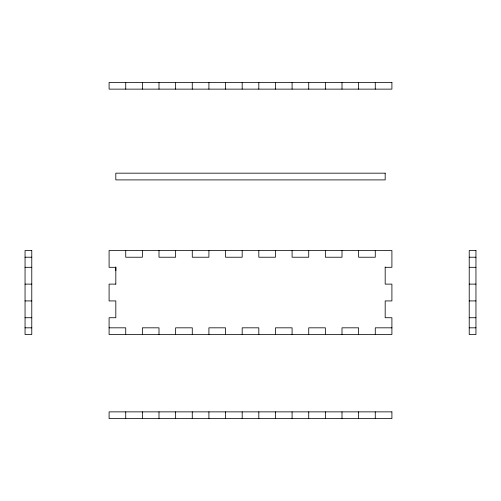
<?xml version="1.0" encoding="UTF-8"?>
<svg xmlns="http://www.w3.org/2000/svg" width="501" height="501" viewBox="0 0 501 501"><rect width="100%" height="100%" fill="white"/><g stroke="black" fill="none" stroke-linecap="round" stroke-linejoin="round"><path stroke-width="0.75" d="M25.05 257.22L31.776 257.22M469.224 257.22L475.95 257.22M25.05 267.309L31.776 267.309M385.181 267.315L391.907 267.309L391.907 250.5L109.093 250.5L109.093 267.315L115.819 267.309L115.819 284.123M469.224 267.309L475.95 267.309M25.05 284.117L31.776 284.117M115.819 284.117L109.093 284.117L109.093 300.926L115.819 300.926L115.819 317.74L109.093 317.734L109.093 334.543L391.907 334.543L391.907 317.734L385.181 317.74L385.181 300.926L391.907 300.926L391.907 284.117L385.181 284.123L385.181 266.939M469.224 284.117L475.95 284.117M25.05 300.926L31.776 300.926M469.224 300.926L475.95 300.926M25.05 317.734L31.776 317.734M469.224 317.734L475.95 317.734M25.05 327.823L31.776 327.823M109.093 327.823L125.732 327.823L125.732 334.543M391.907 327.823L375.274 327.823L375.274 334.543M469.224 327.823L475.95 327.823M375.274 82.408L375.274 89.134M375.274 250.5L375.274 257.226L358.635 257.226L358.635 250.5M375.274 411.866L375.274 418.592M358.635 82.408L358.635 89.134M358.635 334.543L358.635 327.823L342.001 327.823L342.001 334.543M358.635 411.866L358.635 418.592M342.001 82.408L342.001 89.134M342.001 250.5L342.001 257.226L325.362 257.226L325.362 250.5M342.001 411.866L342.001 418.592M325.362 82.408L325.362 89.134M325.362 334.543L325.362 327.823L308.729 327.823L308.729 334.543M325.362 411.866L325.362 418.592M308.729 82.408L308.729 89.134M308.729 250.5L308.729 257.226L292.089 257.226L292.089 250.5M308.729 411.866L308.729 418.592M292.089 82.408L292.089 89.134M292.089 334.543L292.089 327.823L275.456 327.823L275.456 334.543M292.089 411.866L292.089 418.592M275.456 82.408L275.456 89.134M275.456 250.5L275.456 257.226L258.817 257.226L258.817 250.5M275.456 411.866L275.456 418.592M258.817 82.408L258.817 89.134M258.817 334.543L258.817 327.823L242.183 327.823L242.183 334.543M258.817 411.866L258.817 418.592M242.183 82.408L242.183 89.134M242.183 250.5L242.183 257.226L225.544 257.226L225.544 250.5M242.183 411.866L242.183 418.592M225.544 82.408L225.544 89.134M225.544 334.543L225.544 327.823L208.911 327.823L208.911 334.543M225.544 411.866L225.544 418.592M208.911 82.408L208.911 89.134M208.911 250.5L208.911 257.226L192.278 257.226L192.278 250.5M208.911 411.866L208.911 418.592M192.271 82.408L192.271 89.134M192.278 334.543L192.278 327.823L175.638 327.823L175.638 334.543M192.271 411.866L192.271 418.592M175.638 82.408L175.638 89.134M175.638 250.5L175.638 257.226L159.005 257.226L159.005 250.5M175.638 411.866L175.638 418.592M158.999 82.408L158.999 89.134M159.005 334.543L159.005 327.823L142.365 327.823L142.365 334.543M158.999 411.866L158.999 418.592M142.365 82.408L142.365 89.134M142.365 250.5L142.365 257.226L125.732 257.226L125.732 250.5M142.365 411.866L142.365 418.592M125.732 82.408L125.732 89.134M125.732 411.866L125.732 418.592M115.819 266.939L115.819 270.672M391.907 82.408L109.093 82.408L109.093 89.134L391.907 89.134L391.907 82.408M385.181 173.177L115.819 173.177L115.819 179.903L385.181 179.903L385.181 173.177M31.776 250.5L25.05 250.5L25.05 334.543L31.776 334.543L31.776 250.5M475.95 250.5L469.224 250.5L469.224 334.543L475.95 334.543L475.95 250.5M391.907 411.866L109.093 411.866L109.093 418.592L391.907 418.592L391.907 411.866"/></g></svg>
